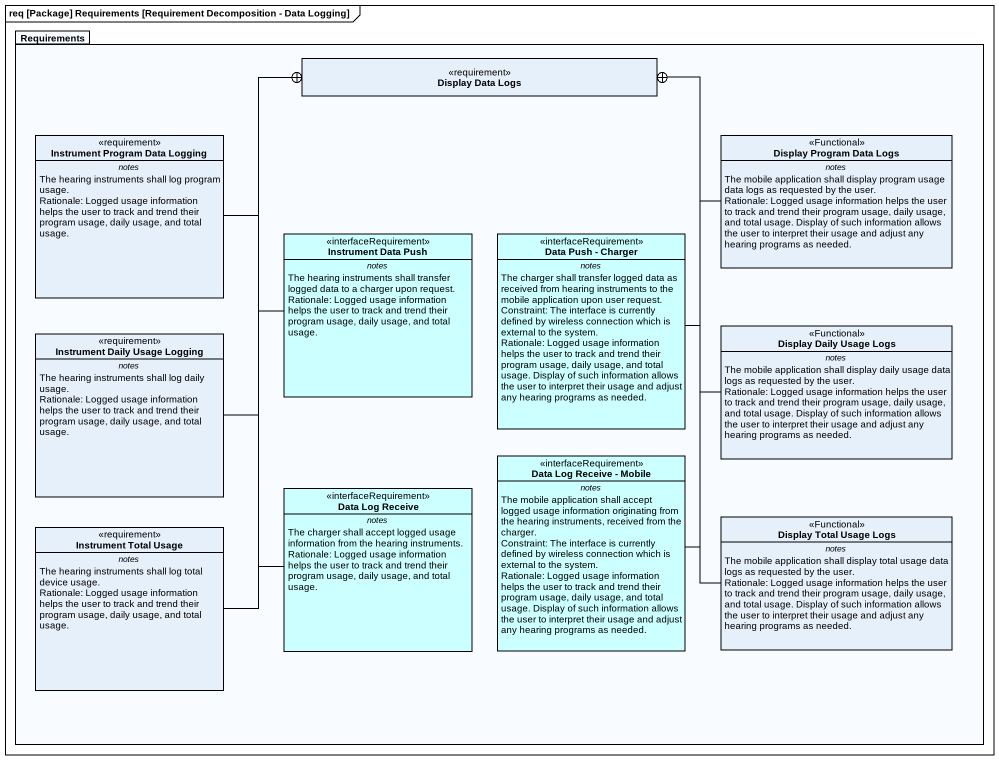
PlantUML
@startuml
mainframe req [Package] Requirements [Requirement Decomposition - Data Logging]
hide circle
hide empty members
package Requirements {
  class "Display Data Logs" as Display_Data_Logs <<requirement>>
  class "Instrument Program Data Logging" as Instrument_Program_Data <<requirement>> {
    -- notes --
    The hearing instruments shall log program usage.
    Rationale: Logged usage information helps the user to track and trend their program usage, daily usage, and total usage.
  }
  class "Display Program Data Logs" as Display_Program_Data_Logs <<Functional>> {
    -- notes --
    The mobile application shall display program usage data logs as requested by the user.
    Rationale: Logged usage information helps the user to track and trend their program usage, daily usage, and total usage. Display of such information allows the user to interpret their usage and adjust any hearing programs as needed.
  }
  class "Instrument Data Push" as Instrument_Data_Push <<interfaceRequirement>> #CCFFFF {
    -- notes --
    The hearing instruments shall transfer logged data to a charger upon request.
    Rationale: Logged usage information helps the user to track and trend their program usage, daily usage, and total usage.
  }
  class "Data Push - Charger" as Data_Push_Charger <<interfaceRequirement>> #CCFFFF {
    -- notes --
    The charger shall transfer logged data as received from hearing instruments to the mobile application upon user request.
    Constraint: The interface is currently defined by wireless connection which is external to the system.
    Rationale: Logged usage information helps the user to track and trend their program usage, daily usage, and total usage. Display of such information allows the user to interpret their usage and adjust any hearing programs as needed.
  }
  class "Instrument Daily Usage Logging" as Instrument_Daily_Usage <<requirement>> {
    -- notes --
    The hearing instruments shall log daily usage.
    Rationale: Logged usage information helps the user to track and trend their program usage, daily usage, and total usage.
  }
  class "Display Daily Usage Logs" as Display_Daily_Usage_Logs <<Functional>> {
    -- notes --
    The mobile application shall display daily usage data logs as requested by the user.
    Rationale: Logged usage information helps the user to track and trend their program usage, daily usage, and total usage. Display of such information allows the user to interpret their usage and adjust any hearing programs as needed.
  }
  class "Data Log Receive - Mobile" as Data_Log_Receive_Mobile <<interfaceRequirement>> #CCFFFF {
    -- notes --
    The mobile application shall accept logged usage information originating from the hearing instruments, received from the charger.
    Constraint: The interface is currently defined by wireless connection which is external to the system.
    Rationale: Logged usage information helps the user to track and trend their program usage, daily usage, and total usage. Display of such information allows the user to interpret their usage and adjust any hearing programs as needed.
  }
  class "Data Log Receive" as Data_Log_Receive <<interfaceRequirement>> #CCFFFF {
    -- notes --
    The charger shall accept logged usage information from the hearing instruments.
    Rationale: Logged usage information helps the user to track and trend their program usage, daily usage, and total usage.
  }
  class "Instrument Total Usage" as Instrument_Total_Usage <<requirement>> {
    -- notes --
    The hearing instruments shall log total device usage.
    Rationale: Logged usage information helps the user to track and trend their program usage, daily usage, and total usage.
  }
  class "Display Total Usage Logs" as Display_Total_Usage_Logs <<Functional>> {
    -- notes --
    The mobile application shall display total usage data logs as requested by the user.
    Rationale: Logged usage information helps the user to track and trend their program usage, daily usage, and total usage. Display of such information allows the user to interpret their usage and adjust any hearing programs as needed.
  }
}
Instrument_Program_Data -right-+ Display_Data_Logs
Display_Program_Data_Logs -left-+ Display_Data_Logs
Instrument_Data_Push -up-+ Display_Data_Logs
Data_Push_Charger -up-+ Display_Data_Logs
Instrument_Daily_Usage -up-+ Display_Data_Logs
Display_Daily_Usage_Logs -up-+ Display_Data_Logs
Data_Log_Receive_Mobile -up-+ Display_Data_Logs
Data_Log_Receive -up-+ Display_Data_Logs
Instrument_Total_Usage -up-+ Display_Data_Logs
Display_Total_Usage_Logs -up-+ Display_Data_Logs
@enduml
